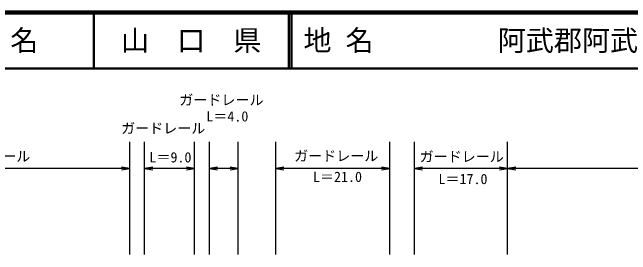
# Model space of a CAD drawing. Units: millimetres, scale not verified. Extents: x 40000 to 680000, y 20000 to 380000.
# Drawn here: x 318508 to 428688, y 336855 to 380000 of the extents above; entities that cross this region are included whole.
import ezdxf
from ezdxf.enums import TextEntityAlignment as Align

# ---------------------------------------------------------------- set-up
doc = ezdxf.new("R2010")
doc.units = ezdxf.units.MM
doc.header["$LTSCALE"] = 1000
for name, color, linetype, lineweight in [('M-STR-STR3', 7, 'Continuous', 25), ('M-TTL', 2, 'Continuous', 140), ('M-TTL-LINE', 7, 'Continuous', 50)]:
    doc.layers.add(name, color=color, linetype=linetype, lineweight=lineweight)
doc.layers.add('M-TTL-TXT', color=7, linetype='Continuous')
doc.styles.add('ＭＳ ゴシック', font='')
doc.styles.get('ＭＳ ゴシック').set_extended_font_data('MS Gothic')

# ---------------------------------------------------------------- blocks, each defined once
blk = doc.blocks.new('open_arrow')
at = {"color": 0, "linetype": 'Continuous', "lineweight": -2}
blk.add_lwpolyline([(7.5, 1.25), (0, 0), (7.5, -1.25)], dxfattribs=at)

msp = doc.modelspace()

# ---------------------------------------------------------------- linework, layer by layer
at = {"layer": 'M-STR-STR3'}
for p, q in [((339420, 336855), (339420, 356938)), ((342080, 336855), (342080, 356938)), ((350992, 336855), (350992, 356938)), ((353644, 336855), (353644, 356938)), ((358758, 336855), (358758, 356938)), ((365468, 336855), (365468, 356938)), ((385754, 336855), (385754, 356938)), ((390176, 336855), (390176, 356938)), ((406756, 336855), (406756, 356938)), ((339420, 352182), (283082, 352182)), ((350992, 352182), (342080, 352182)), ((358758, 352182), (353644, 352182)), ((385754, 352182), (365468, 352182)), ((406756, 352182), (390176, 352182)), ((510927, 352182), (406756, 352182))]:
    msp.add_line(p, q, dxfattribs=at)
at = {"layer": 'M-TTL'}
msp.add_line((680000, 380000), (40000, 380000), dxfattribs=at)
at = {"layer": 'M-TTL-LINE'}
for p, q in [((333000, 380000), (333000, 370000)), ((367750, 380000), (367750, 370000)), ((368250, 380000), (368250, 370000)), ((40000, 370000), (680000, 370000))]:
    msp.add_line(p, q, dxfattribs=at)

# ---------------------------------------------------------------- block references
at = {"layer": 'M-STR-STR3', "xscale": 193, "yscale": 193, "rotation": 180}
for p in [(339420, 352182), (350992, 352182), (358758, 352182), (385754, 352182), (406756, 352182)]:
    msp.add_blockref('open_arrow', p, dxfattribs=at)
at = {"layer": 'M-STR-STR3', "xscale": 193, "yscale": 193}
for p in [(342080, 352182), (353644, 352182), (365468, 352182), (390176, 352182), (406756, 352182)]:
    msp.add_blockref('open_arrow', p, dxfattribs=at)

# ---------------------------------------------------------------- texts
at = {"layer": 'M-STR-STR3', "style": 'ＭＳ ゴシック'}
for s, p in [('ガードレール', (348260, 362939)), ('L＝4.0', (353073, 360015)), ('ガードレール', (337894, 357889)), ('ガードレール', (306706, 352890)), ('L＝9.0', (342932, 352723)), ('ガードレール', (368727, 352971)), ('ガードレール', (391084, 352842)), ('L＝21.0', (372078, 349250)), ('L＝17.0', (394443, 348859))]:
    msp.add_text(s, height=1833, dxfattribs=at).set_placement(p, align=Align.BOTTOM_LEFT)
at = {"layer": 'M-TTL-TXT', "style": 'ＭＳ ゴシック'}
for s, p in [('県\u3000名', (315625, 375000)), ('山\u3000口\u3000県', (350375, 375000))]:
    msp.add_text(s, height=3666, dxfattribs=at).set_placement(p, align=Align.MIDDLE_CENTER)
for s, p in [('地 名', (370380, 375000)), ('阿武郡阿武町大字宇生賀', (405024, 375000))]:
    msp.add_text(s, height=3666, dxfattribs=at).set_placement(p, align=Align.MIDDLE_LEFT)

doc.saveas('drawing.dxf')
